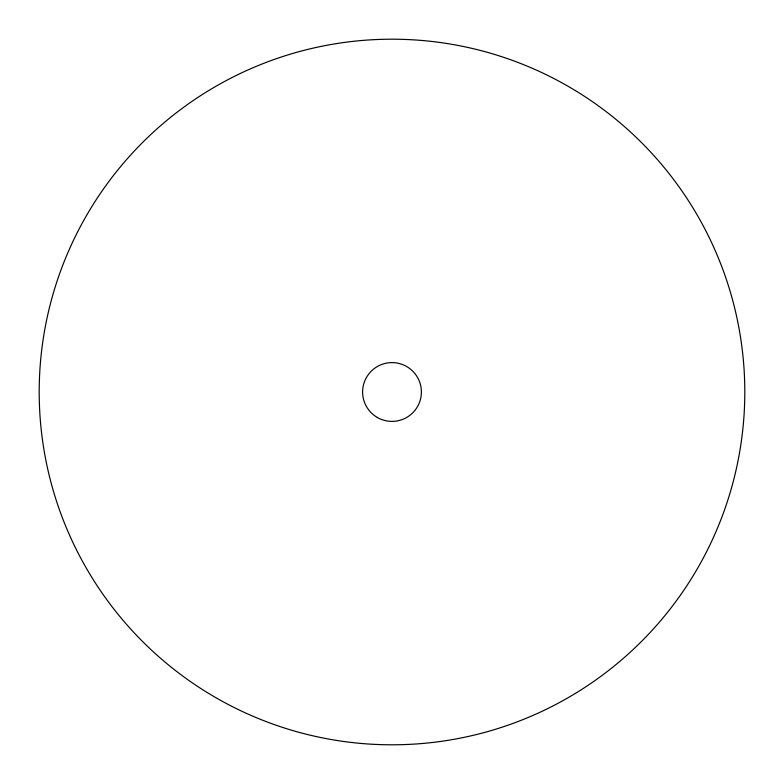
<?xml version="1.0" encoding="UTF-8"?>
<svg xmlns="http://www.w3.org/2000/svg" width="784" height="784" viewBox="0 0 784 784"><rect width="100%" height="100%" fill="white"/><g stroke="black" fill="none" stroke-linecap="round" stroke-linejoin="round"><path stroke-width="1.18" d="M215.6 697.535A352.8 352.8 0 0 0 744.8 392A352.8 352.8 0 0 0 215.6 86.465A352.8 352.8 0 0 0 215.6 697.535M377.3 417.46A29.4 29.4 0 0 0 421.4 392A29.4 29.4 0 0 0 377.3 366.54A29.4 29.4 0 0 0 377.3 417.46"/></g></svg>
